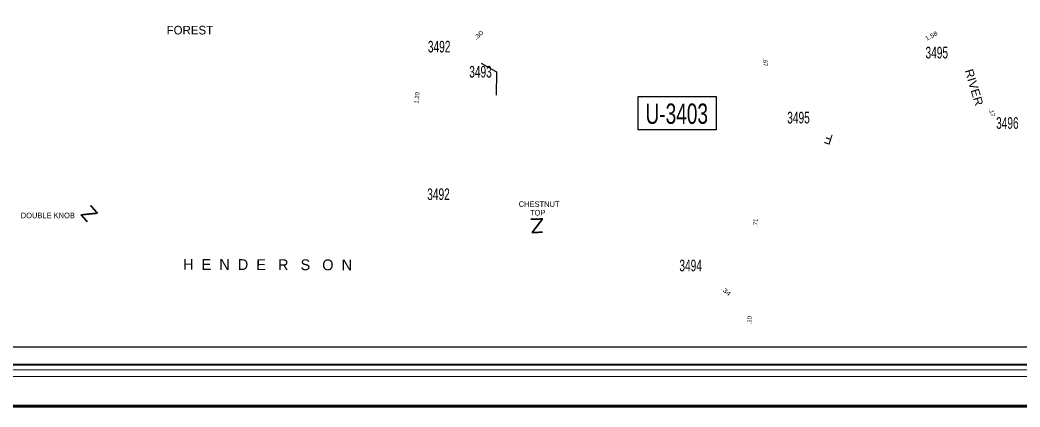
# Model space of a CAD drawing. Extents: x 127853 to 349467, y 184772 to 367095.
# Drawn here: x 153881 to 180658, y 184772 to 195137 of the extents above; entities that cross this region are included whole.
import ezdxf
from ezdxf.enums import TextEntityAlignment as Align

# ---------------------------------------------------------------- set-up
doc = ezdxf.new("R2010")
doc.units = 0
doc.header["$LTSCALE"] = 50
for name, color, linetype, lineweight in [('1', 7, 'Continuous', 25), ('20', 7, 'Continuous', 40), ('23', 7, 'Continuous', 25), ('3', 7, 'Continuous', 25), ('31', 7, 'Continuous', 25), ('40', 7, 'Continuous', 40), ('46', 7, 'Continuous', 13), ('52', 7, 'Continuous', 13), ('56', 7, 'Continuous', 40), ('63', 7, 'Continuous', 25)]:
    doc.layers.add(name, color=color, linetype=linetype, lineweight=lineweight)
doc.layers.add('53', color=7, linetype='Continuous')
doc.layers.add('57', color=7, linetype='Continuous')

msp = doc.modelspace()

# ---------------------------------------------------------------- linework, layer by layer
at = {"layer": '1', "lineweight": 13}
msp.add_lwpolyline([(232156.31, 184771.86), (135525.67, 184771.86), (135525.67, 241168.9), (232156.31, 241168.9)], close=True, dxfattribs=at)
at = {"layer": '20'}
for points in [[(135560.67, 241133.9), (232121.31, 241133.9), (232121.31, 184806.86), (135560.67, 184806.86)], [(138748.52, 240024.93), (231195.8, 240024.93), (231195.8, 185898.57), (138748.52, 185898.57)]]:
    msp.add_lwpolyline(points, close=True, dxfattribs=at)
at = {"layer": '20', "lineweight": 13}
msp.add_lwpolyline([(138439.33, 240350.4), (138439.33, 185589.29), (138617.88, 185767.96), (138617.88, 240155.57), (231326.41, 240155.57), (231326.41, 185767.96), (138617.88, 185767.96), (138439.33, 185589.29), (231504.99, 185589.29), (231504.99, 240350.4)], close=True, dxfattribs=at)
at = {"layer": '3'}
msp.add_lwpolyline([(172521.7, 192194.27), (170437.92, 192194.27), (170437.92, 193083.86), (172521.7, 193083.86)], close=True, dxfattribs=at)
at = {"layer": '31'}
msp.add_lwpolyline([(166231.1, 193976.9), (166639.36, 193748.69), (166633.96, 193121.93)], dxfattribs=at)
at = {"layer": '63'}
msp.add_line((182053.33, 186371.15), (139275.1, 186371.15), dxfattribs=at)

# ---------------------------------------------------------------- texts
at = {"layer": '23', "width": 0.65}
for s, p in [('3492', (165105.23, 194267.15)), ('3495', (178429.82, 194107.91)), ('3493', (166212.56, 193595.04)), ('3495', (174727.41, 192366.35)), ('3496', (180319.41, 192221.83)), ('3492', (165087.22, 190315.82)), ('3494', (171839.44, 188405.97))]:
    msp.add_text(s, height=312, dxfattribs=at).set_placement(p, align=Align.CENTER)
at = {"layer": '3', "width": 0.7}
msp.add_text('U-3403', height=545, dxfattribs=at).set_placement((170630.83, 192355.47))
at = {"layer": '40'}
for s, rotation, width, p in [('.30', 43.469, 1.35, (166198.27, 194685.44)), ('1.58', 27.462, 1.15, (178311.32, 194660.77)), ('.71', 85.477, 0.9, (173630.57, 189703.19)), ('.34', 318.907, 1.3, (172750.44, 187827.08))]:
    msp.add_text(s, height=115, rotation=rotation, dxfattribs=dict(at, width=width)).set_placement(p, align=Align.CENTER)
for s, rotation, p in [('.67', 272.073, (173783.31, 194002.06)), ('1.20', 85.068, (164566.8, 193047.18)), ('.17', 286.548, (179853.17, 192643.21)), ('.10', 85.58, (173467.77, 187091.87))]:
    msp.add_text(s, height=115, rotation=rotation, dxfattribs=at).set_placement(p, align=Align.CENTER)
at = {"layer": '46'}
msp.add_text('Z', height=400, rotation=131.433, dxfattribs=at).set_placement((155882.56, 190078.14), align=Align.CENTER)
for s, p in [('CHESTNUT', (167781.91, 190131.13)), ('DOUBLE KNOB', (154626.59, 189828.4)), ('TOP', (167745.48, 189901.37))]:
    msp.add_text(s, height=150, dxfattribs=at).set_placement(p, align=Align.CENTER)
at = {"layer": '46', "width": 1.15}
msp.add_text('Z', height=400, rotation=181.97, dxfattribs=at).set_placement((167719.85, 189826.79), align=Align.CENTER)
at = {"layer": '52'}
msp.add_text('H  E  N  D  E   R   S   O  N', height=290, rotation=359.803, dxfattribs=at).set_placement((160509.84, 188439.27), align=Align.CENTER)
at = {"layer": '53'}
msp.add_text('FOREST', height=230, dxfattribs=at).set_placement((158430.31, 194750.38), align=Align.CENTER)
at = {"layer": '56', "width": 0.85}
msp.add_text('F', height=275, rotation=162.272, dxfattribs=at).set_placement((175574.14, 192080.32), align=Align.CENTER)
at = {"layer": '57', "width": 1.1}
msp.add_text('RIVER', height=225, rotation=286.707, dxfattribs=at).set_placement((179320.94, 193301.04), align=Align.CENTER)

doc.saveas('drawing.dxf')
